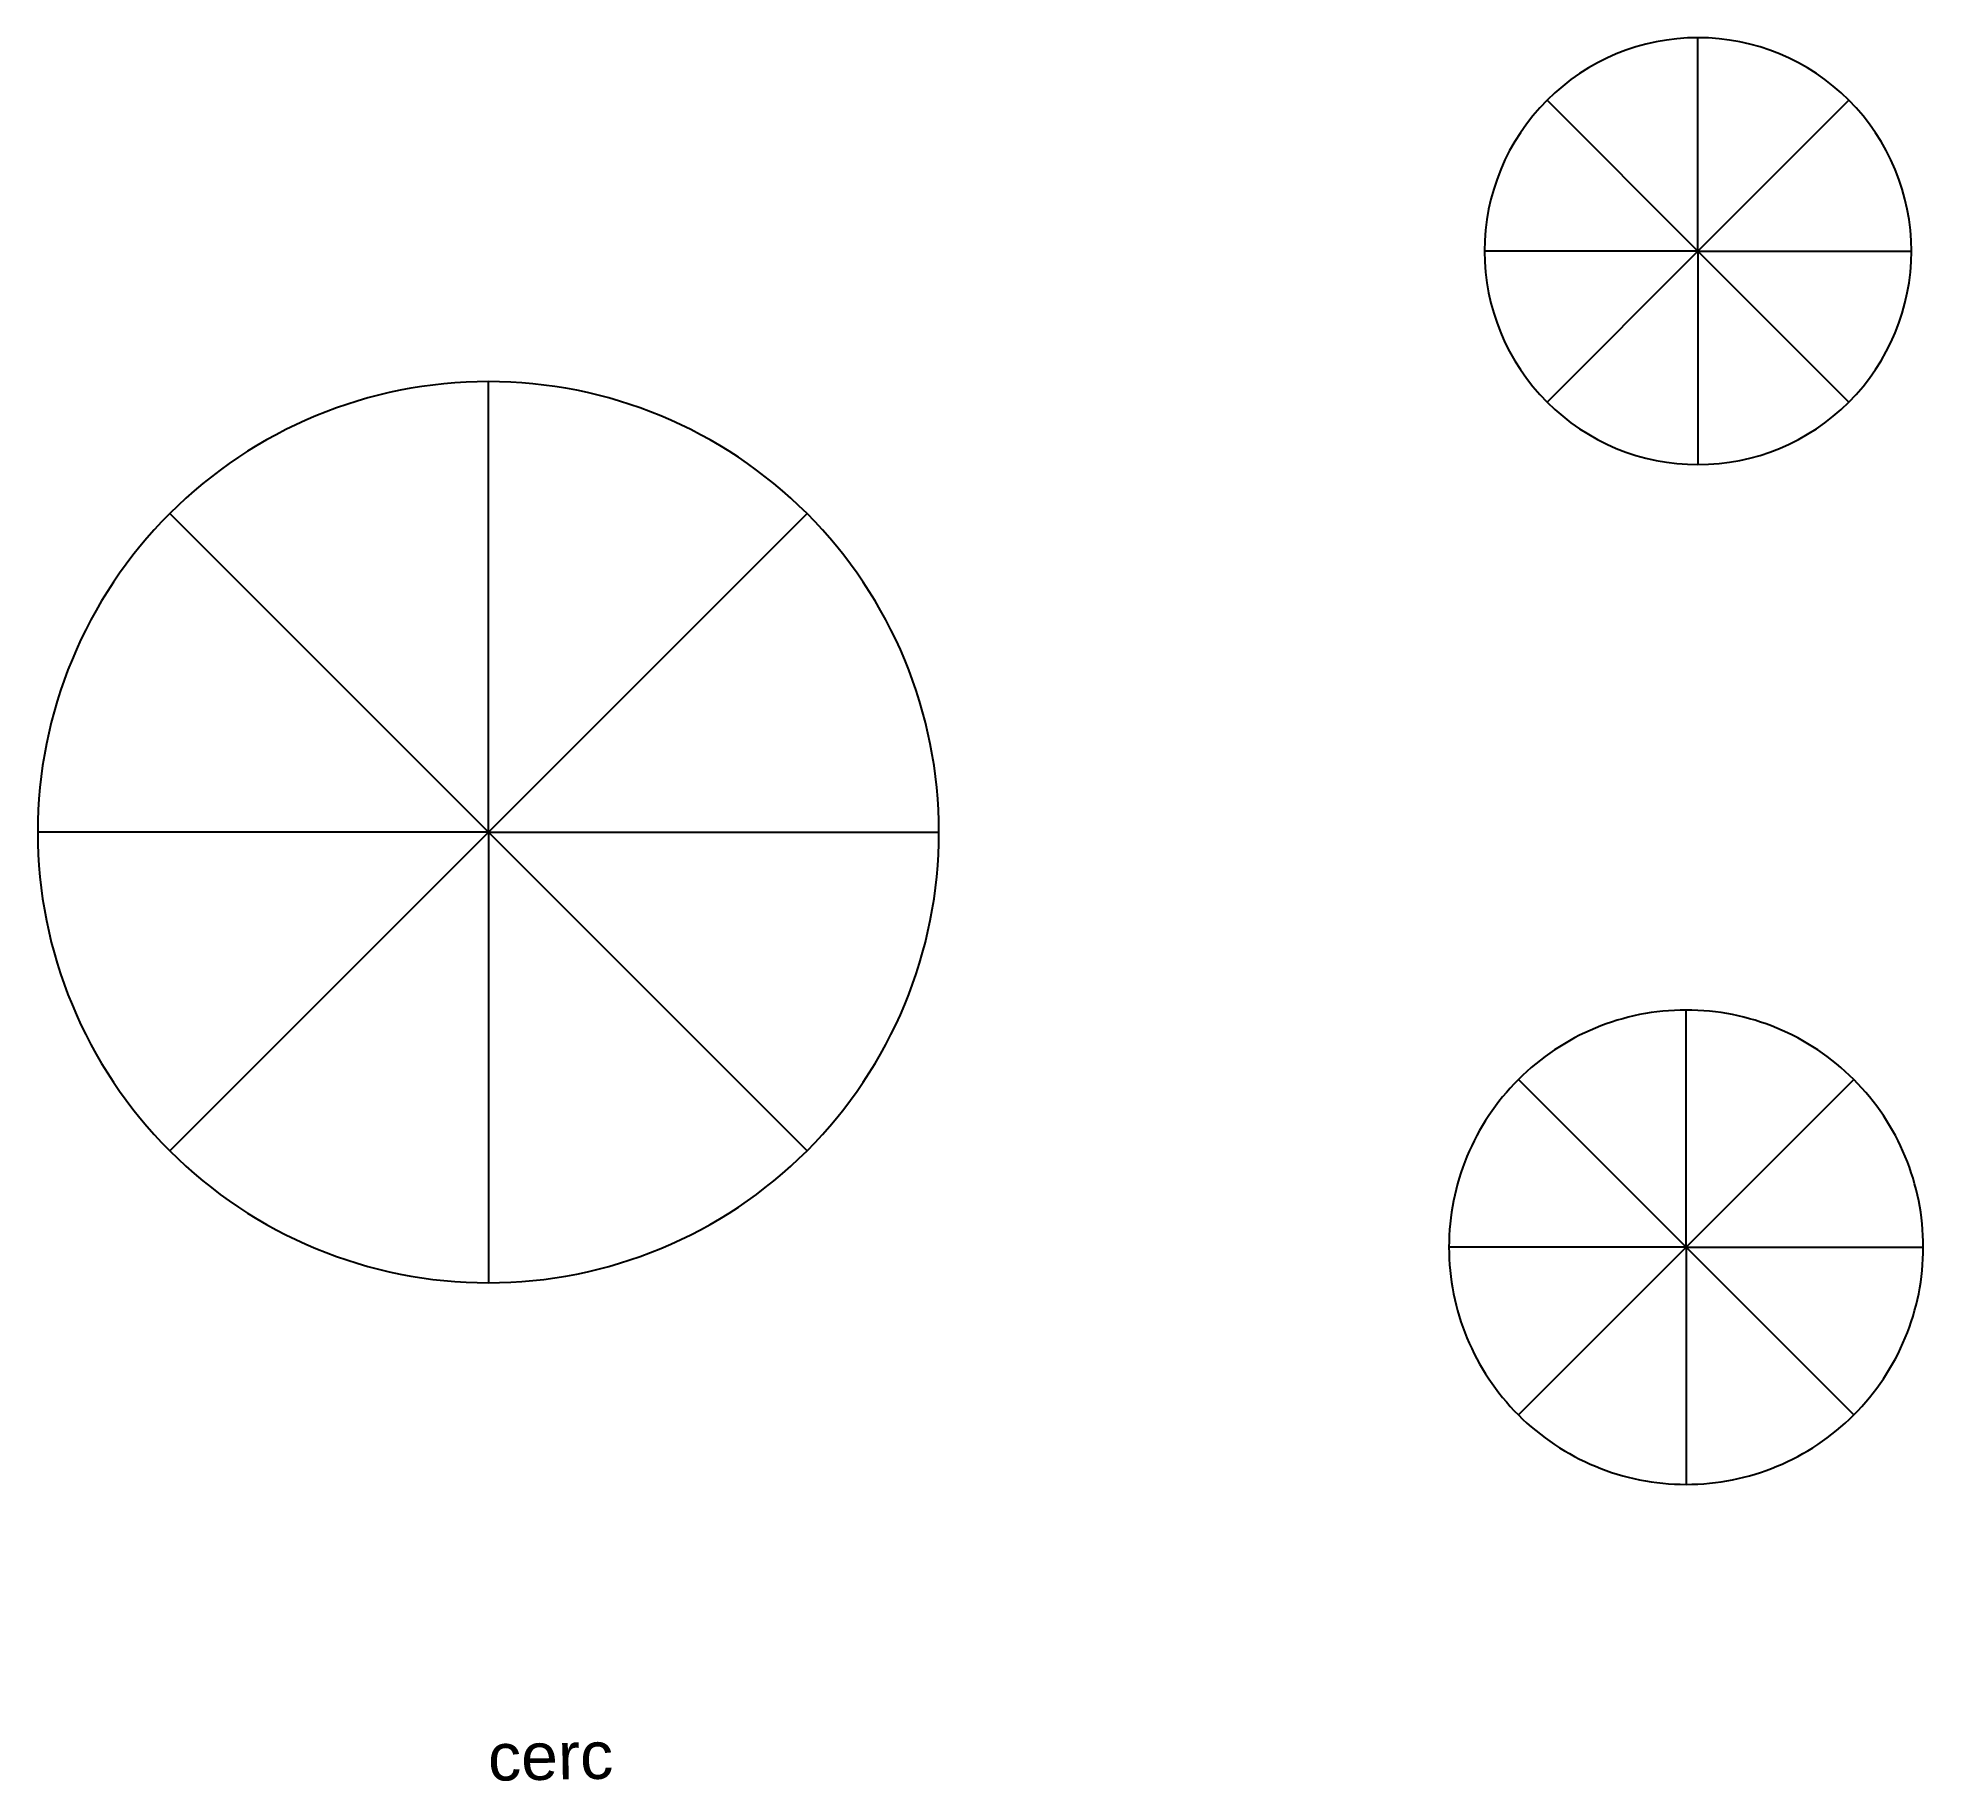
# Model space of a CAD drawing. Header units: inches. Extents: x 31 to 110.5, y 10 to 83.5.
import ezdxf

# ---------------------------------------------------------------- set-up
doc = ezdxf.new("R2010")
doc.units = ezdxf.units.IN
doc.header["$MEASUREMENT"] = 0
doc.styles.get("Standard").update_dxf_attribs({"font": 'Arial.ttf'})

msp = doc.modelspace()

# ---------------------------------------------------------------- linework, layer by layer
for p, q in [((101, 74.5), (101, 83.5)), ((101, 74.5), (94.636, 80.864)), ((101, 74.5), (107.364, 80.864)), ((101, 74.5), (92, 74.5)), ((101, 74.5), (94.636, 68.136)), ((101, 74.5), (110, 74.5)), ((101, 74.5), (101, 65.5)), ((101, 74.5), (107.364, 68.136)), ((50, 50), (50, 69)), ((50, 50), (36.565, 63.435)), ((50, 50), (63.435, 63.435)), ((50, 50), (31, 50)), ((50, 50), (36.565, 36.565)), ((50, 50), (69, 50)), ((50, 50), (50, 31)), ((50, 50), (63.435, 36.565)), ((100.5, 32.5), (100.5, 42.5)), ((100.5, 32.5), (93.429, 39.571)), ((100.5, 32.5), (107.571, 39.571)), ((100.5, 32.5), (90.5, 32.5)), ((100.5, 32.5), (93.429, 25.429)), ((100.5, 32.5), (110.5, 32.5)), ((100.5, 32.5), (100.5, 22.5)), ((100.5, 32.5), (107.571, 25.429))]:
    msp.add_line(p, q)
for centre, radius, start, end in [((101, 74.5), 9, 90, 135), ((101, 74.5), 9, 45, 90), ((101, 74.5), 9, 135, 180), ((101, 74.5), 9, 0, 45), ((101, 74.5), 9, 180, 225), ((101, 74.5), 9, 315, 0), ((50, 50), 19, 90, 135), ((50, 50), 19, 45, 90), ((101, 74.5), 9, 225, 270), ((101, 74.5), 9, 270, 315), ((50, 50), 19, 135, 180), ((50, 50), 19, 0, 45), ((50, 50), 19, 180, 225), ((50, 50), 19, 315, 0), ((100.5, 32.5), 10, 90, 135), ((100.5, 32.5), 10, 45, 90), ((100.5, 32.5), 10, 135, 180), ((100.5, 32.5), 10, 0, 45), ((50, 50), 19, 225, 270), ((50, 50), 19, 270, 315), ((100.5, 32.5), 10, 180, 225), ((100.5, 32.5), 10, 315, 0), ((100.5, 32.5), 10, 225, 270), ((100.5, 32.5), 10, 270, 315)]:
    msp.add_arc(centre, radius, start, end)

# ---------------------------------------------------------------- texts
at = {"color": 5}
msp.add_text('cerc', height=2, rotation=1, dxfattribs=at).set_placement((50, 10))

doc.saveas('drawing.dxf')
